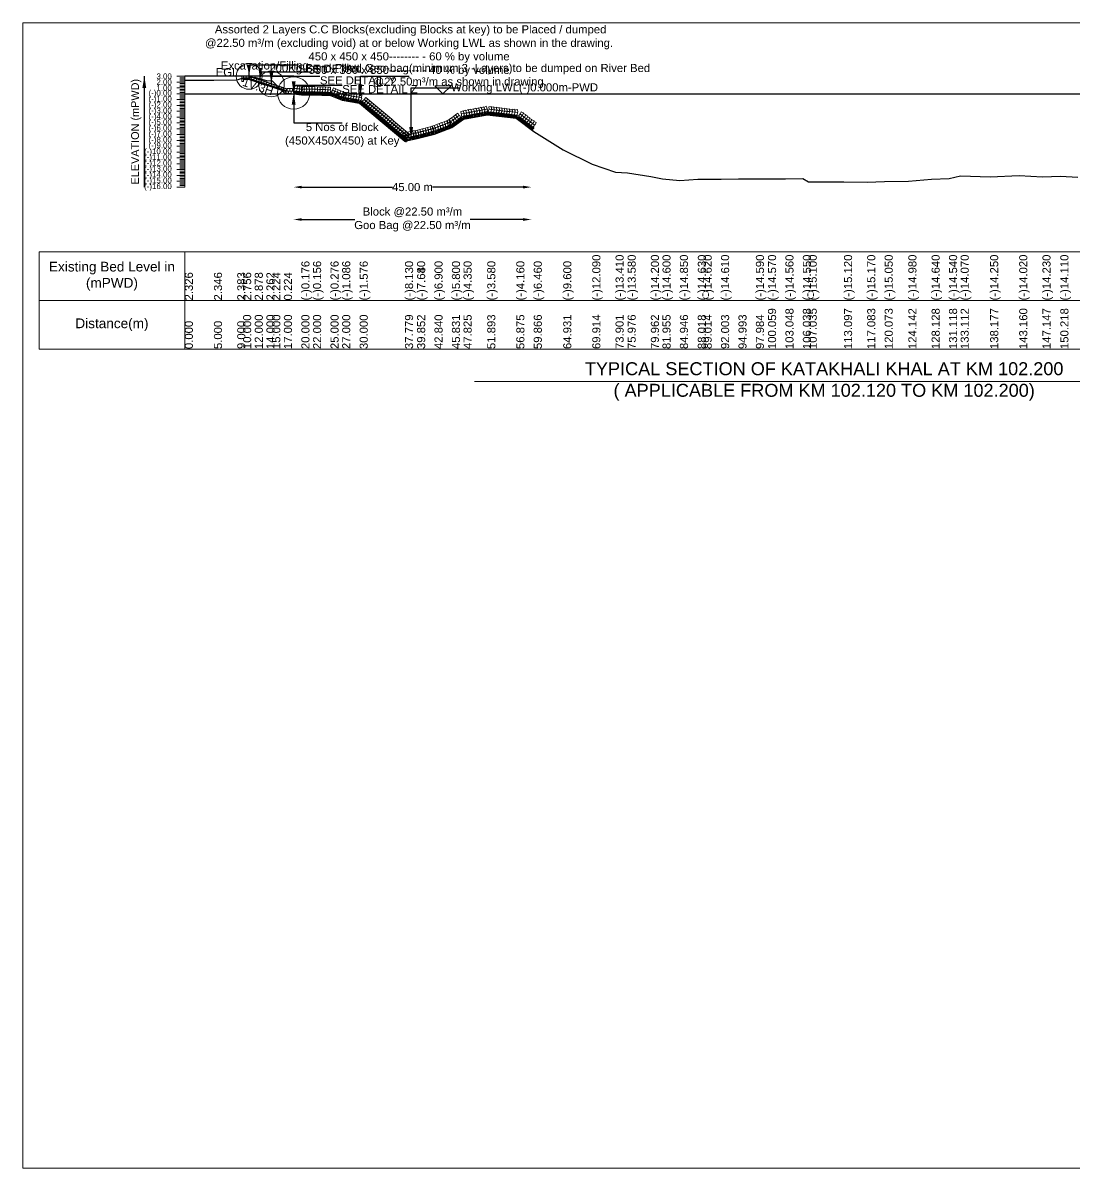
# Model space of a CAD drawing. Header units: inches. Extents: x 89000 to 845000, y -7071 to 31.
# Drawn here: x 535000 to 541493, y -7071 to 0 of the extents above; entities that cross this region are included whole.
import ezdxf

# ---------------------------------------------------------------- set-up
doc = ezdxf.new("R2010")
doc.units = ezdxf.units.IN
doc.header["$LTSCALE"] = 7
doc.header["$MEASUREMENT"] = 0
for name, color, linetype, lineweight in [('Cross section Data Border', 7, 'Continuous', 9), ('Cross Section Labels', 7, 'Continuous', 9), ('Existing_Bed_Level for Xsection', 7, 'Continuous', 25), ('Long Section Labels', 7, 'Continuous', 9)]:
    doc.layers.add(name, color=color, linetype=linetype, lineweight=lineweight)
doc.styles.get("Standard").update_dxf_attribs({"font": 'arial.ttf'})
doc.dimstyles.new('Appron Lebeling Style', dxfattribs={"dimtxt": 50, "dimasz": 50, "dimexe": 0.18, "dimexo": 0.0625, "dimgap": 0.09, "dimtad": 0, "dimtih": 1, "dimtoh": 1, "dimdec": 4, "dimzin": 0, "dimdsep": 46, "dimtxsty": 'Standard', "dimcen": 0.09, "dimse1": 1, "dimse2": 1, "dimadec": 0, "dimazin": 0, "dimtfac": 1, "dimtdec": 4, "dimtofl": 0, "dimtmove": 0, "dimatfit": 3, "dimfxl": 1, "dimtolj": 1, "dimtzin": 0, "dimarcsym": 0})
doc.dimstyles.get("Standard").update_dxf_attribs({"dimtxt": 0.18, "dimasz": 0.18, "dimexe": 0.18, "dimexo": 0.0625, "dimgap": 0.09, "dimtad": 0, "dimtih": 1, "dimtoh": 1, "dimdec": 4, "dimzin": 0, "dimdsep": 46, "dimtxsty": 'Standard', "dimcen": 0.09, "dimadec": 0, "dimazin": 0, "dimtfac": 1, "dimtdec": 4, "dimtofl": 0, "dimtmove": 0, "dimatfit": 3, "dimfxl": 1, "dimtolj": 1, "dimtzin": 0, "dimarcsym": 0})

# ---------------------------------------------------------------- blocks, each defined once
blk = doc.blocks.new('*D319')
at = {"layer": 'Cross Section Labels', "color": 0, "lineweight": -2, "transparency": 16777216}
for p, q in [((536722.5, -1013.9), (537282.5, -1013.9)), ((538089.7, -1013.9), (537529.7, -1013.9))]:
    blk.add_line(p, q, dxfattribs=at)
at = {"layer": 'Cross Section Labels', "color": 0, "transparency": 16777216}
for points in [[(536722.5, -1005.5), (536722.5, -1022.2), (536672.5, -1013.9)], [(538089.7, -1005.5), (538089.7, -1022.2), (538139.7, -1013.9)]]:
    blk.add_solid(points, dxfattribs=at)
at = {"layer": 'Defpoints', "color": 0, "transparency": 16777216}
for p in [(536672.5, -437.9), (538139.7, -658.5), (538139.7, -1013.9)]:
    blk.add_point(p, dxfattribs=at)
at = {"layer": 'Cross Section Labels', "color": 0, "transparency": 16777216, "insert": (537406.1, -1013.9), "char_height": 50, "attachment_point": 5}
blk.add_mtext('\\A1;45.00 m', dxfattribs=at)
blk = doc.blocks.new('*D320')
at = {"layer": 'Cross Section Labels', "color": 0, "lineweight": -2, "transparency": 16777216}
for p, q in [((536722.5, -1213.9), (537050.5, -1213.9)), ((538089.7, -1213.9), (537761.7, -1213.9))]:
    blk.add_line(p, q, dxfattribs=at)
at = {"layer": 'Cross Section Labels', "color": 0, "transparency": 16777216}
for points in [[(536722.5, -1205.5), (536722.5, -1222.2), (536672.5, -1213.9)], [(538089.7, -1205.5), (538089.7, -1222.2), (538139.7, -1213.9)]]:
    blk.add_solid(points, dxfattribs=at)
at = {"layer": 'Defpoints', "color": 0, "transparency": 16777216}
for p in [(536672.5, -437.9), (538139.7, -658.5), (538139.7, -1213.9)]:
    blk.add_point(p, dxfattribs=at)
at = {"layer": 'Cross Section Labels', "color": 0, "transparency": 16777216, "insert": (537406.1, -1213.9), "char_height": 50, "attachment_point": 5}
blk.add_mtext('\\A1;Block @22.50 m³/m ^JGoo Bag @22.50 m³/m ', dxfattribs=at)

msp = doc.modelspace()

# ---------------------------------------------------------------- linework, layer by layer
at = {"layer": 'Cross section Data Border'}
msp.add_lwpolyline([(535100, -1413.88), (543998.25636, -1413.88), (543998.25636, -2013.88), (535100, -2013.88)], close=True, dxfattribs=at)
for points in [[(536000, -1413.88), (536000, -2013.88)], [(535100, -1713.88), (543998.25636, -1713.88)]]:
    msp.add_lwpolyline(points, dxfattribs=at)
at = {"layer": 'Cross Section Labels'}
for points in [[(535000, 0), (545000, 0), (545000, -7071), (535000, -7071)], [(537594.48249, -437.88), (537644.48249, -387.88), (537544.48249, -387.88)]]:
    msp.add_lwpolyline(points, close=True, dxfattribs=at)
msp.add_lwpolyline([(537789.12818, -2213.88), (539949.12818, -2213.88), (542109.12818, -2213.88)], dxfattribs=at)
for centre, radius in [((536397.08249, -329.88), 80), ((536534.78249, -375.78), 80), ((536672.48249, -432.48), 100)]:
    msp.add_circle(centre, radius, dxfattribs=at)
at = {"layer": 'Existing_Bed_Level for Xsection'}
for points in [[(536672.48249, -329.88), (536000, -329.88)], [(536000, -354.144), (536179.99907, -353.424), (536324.00225, -352.092), (536360.00468, -338.664), (536432.003, -334.272), (536504.00132, -356.448), (536540.00375, -357.816), (536612.00207, -429.816), (536720.00282, -444.216), (536792.00768, -443.496), (536900.00843, -447.816), (536972.00675, -476.976), (537080.0075, -494.616), (537360.0334, -730.56), (537434.66111, -712.92), (537434.66111, -714.36), (537542.25429, -686.28), (537649.90062, -646.68), (537721.68945, -594.48), (537868.15062, -566.76), (538047.50898, -587.64), (538155.17535, -670.44), (538337.5077, -783.48), (538516.88866, -873.12), (538660.45363, -920.64), (538735.13714, -926.76), (538878.62263, -949.08), (538950.38417, -963.48), (539058.0475, -972.48), (539168.63211, -964.56), (539204.49975, -964.2), (539312.11993, -963.84), (539419.76406, -963.48), (539527.42994, -963.12), (539602.12766, -962.4), (539709.74115, -962.04), (539817.37648, -961.68), (539853.25946, -981.48), (540071.49299, -982.2), (540214.99278, -984), (540322.63946, -979.68), (540469.11984, -977.16), (540612.61196, -964.92), (540720.25136, -961.32), (540792.01997, -944.4), (540974.35914, -950.88), (541153.74768, -942.6), (541297.28838, -950.16), (541407.85642, -945.84), (541515.48428, -951.96)], [(536631.98249, -408.18), (536398.74516, -330.43422), (536397.08249, -329.88), (536395.3299, -329.88), (536362.9299, -329.88)], [(536362.9299, -340.68), (536395.3299, -340.68), (536631.98249, -419.5642)], [(536362.9299, -344.28), (536394.7457, -344.28), (536626.9457, -421.68)], [(536362.9299, -347.88), (536394.1615, -347.88), (536623.88249, -424.45367)], [(536000, -437.88), (543898.25636, -437.88)]]:
    msp.add_lwpolyline(points, dxfattribs=at)
at = {"layer": 'Long Section Labels'}
for points in [[(536000, -329.88), (535950, -329.88)], [(536000, -338.88), (535970, -338.88)], [(536000, -347.88), (535970, -347.88)], [(536000, -1013.88), (536000, -977.88), (536000, -941.88), (536000, -905.88), (536000, -869.88), (536000, -833.88), (536000, -797.88), (536000, -761.88), (536000, -725.88), (536000, -689.88), (536000, -653.88), (536000, -617.88), (536000, -581.88), (536000, -545.88), (536000, -509.88), (536000, -473.88), (536000, -437.88), (536000, -401.88), (536000, -365.88), (536000, -329.88)], [(536000, -365.88), (535950, -365.88)], [(536000, -401.88), (535950, -401.88)], [(536000, -356.88), (535970, -356.88)], [(536000, -374.88), (535970, -374.88)], [(536000, -383.88), (535970, -383.88)], [(536000, -392.88), (535970, -392.88)], [(536000, -410.88), (535970, -410.88)], [(536000, -419.88), (535970, -419.88)], [(536000, -437.88), (535950, -437.88)], [(536000, -473.88), (535950, -473.88)], [(536000, -428.88), (535970, -428.88)], [(536000, -446.88), (535970, -446.88)], [(536000, -455.88), (535970, -455.88)], [(536000, -464.88), (535970, -464.88)], [(536000, -482.88), (535970, -482.88)], [(536000, -491.88), (535970, -491.88)], [(536000, -509.88), (535950, -509.88)], [(536000, -545.88), (535950, -545.88)], [(536000, -500.88), (535970, -500.88)], [(536000, -518.88), (535970, -518.88)], [(536000, -527.88), (535970, -527.88)], [(536000, -536.88), (535970, -536.88)], [(536000, -554.88), (535970, -554.88)], [(536000, -563.88), (535970, -563.88)], [(536000, -581.88), (535950, -581.88)], [(536000, -617.88), (535950, -617.88)], [(536000, -572.88), (535970, -572.88)], [(536000, -590.88), (535970, -590.88)], [(536000, -599.88), (535970, -599.88)], [(536000, -608.88), (535970, -608.88)], [(536000, -626.88), (535970, -626.88)], [(536000, -635.88), (535970, -635.88)], [(536000, -653.88), (535950, -653.88)], [(536000, -689.88), (535950, -689.88)], [(536000, -644.88), (535970, -644.88)], [(536000, -662.88), (535970, -662.88)], [(536000, -671.88), (535970, -671.88)], [(536000, -680.88), (535970, -680.88)], [(536000, -698.88), (535970, -698.88)], [(536000, -725.88), (535950, -725.88)], [(536000, -761.88), (535950, -761.88)], [(536000, -707.88), (535970, -707.88)], [(536000, -716.88), (535970, -716.88)], [(536000, -734.88), (535970, -734.88)], [(536000, -743.88), (535970, -743.88)], [(536000, -752.88), (535970, -752.88)], [(536000, -770.88), (535970, -770.88)], [(536000, -797.88), (535950, -797.88)], [(536000, -833.88), (535950, -833.88)], [(536000, -779.88), (535970, -779.88)], [(536000, -788.88), (535970, -788.88)], [(536000, -806.88), (535970, -806.88)], [(536000, -815.88), (535970, -815.88)], [(536000, -824.88), (535970, -824.88)], [(536000, -842.88), (535970, -842.88)], [(536000, -869.88), (535950, -869.88)], [(536000, -905.88), (535950, -905.88)], [(536000, -851.88), (535970, -851.88)], [(536000, -860.88), (535970, -860.88)], [(536000, -878.88), (535970, -878.88)], [(536000, -887.88), (535970, -887.88)], [(536000, -896.88), (535970, -896.88)], [(536000, -914.88), (535970, -914.88)], [(536000, -941.88), (535950, -941.88)], [(536000, -977.88), (535950, -977.88)], [(536000, -923.88), (535970, -923.88)], [(536000, -932.88), (535970, -932.88)], [(536000, -950.88), (535970, -950.88)], [(536000, -959.88), (535970, -959.88)], [(536000, -968.88), (535970, -968.88)], [(536000, -986.88), (535970, -986.88)], [(536000, -1013.88), (535950, -1013.88)], [(536000, -995.88), (535970, -995.88)], [(536000, -1004.88), (535970, -1004.88)]]:
    msp.add_lwpolyline(points, dxfattribs=at)
for points in [[(536362.9299, -329.88), (536352.1299, -329.88), (536352.1299, -346.08), (536362.9299, -346.08)], [(536362.9299, -346.08), (536352.1299, -346.08), (536352.1299, -362.28), (536362.9299, -362.28)], [(536379.1299, -329.88), (536362.9299, -329.88), (536362.9299, -340.68), (536379.1299, -340.68)], [(536395.3299, -329.88), (536379.1299, -329.88), (536379.1299, -340.68), (536395.3299, -340.68)], [(536414.11382, -335.55711), (536398.74516, -330.43422), (536395.3299, -340.68), (536410.69856, -345.80289)], [(536429.48249, -340.68), (536414.11382, -335.55711), (536410.69856, -345.80289), (536426.06723, -350.92578)], [(536444.85116, -345.80289), (536429.48249, -340.68), (536426.06723, -350.92578), (536441.4359, -356.04867)], [(536460.21983, -350.92578), (536444.85116, -345.80289), (536441.4359, -356.04867), (536456.80457, -361.17156)], [(536475.5885, -356.04867), (536460.21983, -350.92578), (536456.80457, -361.17156), (536472.17324, -366.29445)], [(536490.95717, -361.17156), (536475.5885, -356.04867), (536472.17324, -366.29445), (536487.54191, -371.41734)], [(536506.32584, -366.29445), (536490.95717, -361.17156), (536487.54191, -371.41734), (536502.91058, -376.54023)], [(536521.69451, -371.41734), (536506.32584, -366.29445), (536502.91058, -376.54023), (536518.27925, -381.66312)], [(536537.06318, -376.54023), (536521.69451, -371.41734), (536518.27925, -381.66312), (536533.64792, -386.78601)], [(536552.43185, -381.66312), (536537.06318, -376.54023), (536533.64792, -386.78601), (536549.01659, -391.9089)], [(536567.80052, -386.78601), (536552.43185, -381.66312), (536549.01659, -391.9089), (536564.38526, -397.03179)], [(536583.16919, -391.9089), (536567.80052, -386.78601), (536564.38526, -397.03179), (536579.75393, -402.15468)], [(536598.53786, -397.03179), (536583.16919, -391.9089), (536579.75393, -402.15468), (536595.1226, -407.27757)], [(536613.90653, -402.15468), (536598.53786, -397.03179), (536595.1226, -407.27757), (536610.49127, -412.40046)], [(536629.2752, -407.27757), (536613.90653, -402.15468), (536610.49127, -412.40046), (536625.85994, -417.52335)], [(536640.08249, -421.68), (536623.88249, -421.68), (536623.88249, -437.88), (536640.08249, -437.88)], [(536648.18249, -405.48), (536631.98249, -405.48), (536631.98249, -421.68), (536648.18249, -421.68)], [(536656.28249, -421.68), (536640.08249, -421.68), (536640.08249, -437.88), (536656.28249, -437.88)], [(536664.38249, -405.48), (536648.18249, -405.48), (536648.18249, -421.68), (536664.38249, -421.68)], [(536672.48249, -421.68), (536656.28249, -421.68), (536656.28249, -437.88), (536672.48249, -437.88)], [(536694.59973, -408.35854), (536679.64438, -402.13137), (536673.41721, -417.08671), (536688.37256, -423.31388)], [(536695.24897, -389.7063), (536679.19108, -387.56527), (536677.05004, -403.62316), (536693.10794, -405.7642)], [(536710.65762, -410.49958), (536695.70228, -404.2724), (536689.4751, -419.22775), (536704.43045, -425.45492)], [(536711.30687, -391.84734), (536695.24897, -389.7063), (536693.10794, -405.7642), (536709.16583, -407.90523)], [(536726.71552, -412.64061), (536711.76017, -406.41344), (536705.533, -421.36879), (536720.48834, -427.59596)], [(536727.36476, -393.98838), (536711.30687, -391.84734), (536709.16583, -407.90523), (536725.22372, -410.04627)], [(536738.36079, -411.84525), (536722.67246, -407.8059), (536718.63311, -423.49423), (536734.32144, -427.53358)], [(536736.35357, -393.28997), (536720.15438, -393.45195), (536720.31637, -409.65114), (536736.51556, -409.48916)], [(536754.55998, -411.68327), (536738.87165, -407.64392), (536734.8323, -423.33225), (536750.52063, -427.3716)], [(536752.55276, -393.12798), (536736.35357, -393.28997), (536736.51556, -409.48916), (536752.71475, -409.32718)], [(536770.75917, -411.52129), (536755.07084, -407.48194), (536751.03149, -423.17027), (536766.71982, -427.20962)], [(536768.75196, -392.966), (536752.55276, -393.12798), (536752.71475, -409.32718), (536768.91394, -409.16519)], [(536786.95836, -411.35931), (536771.27003, -407.31996), (536767.23068, -423.00829), (536782.91901, -427.04764)], [(536784.95115, -392.80402), (536768.75196, -392.966), (536768.91394, -409.16519), (536785.11313, -409.00321)], [(536804.75716, -411.79466), (536789.29021, -406.97663), (536784.47217, -422.44358), (536799.93912, -427.26161)], [(536803.67941, -393.16227), (536787.49235, -392.5148), (536786.84488, -408.70185), (536803.03193, -409.34933)], [(536820.94421, -412.44214), (536805.47727, -407.6241), (536800.65923, -423.09105), (536816.12618, -427.90909)], [(536819.86647, -393.80975), (536803.67941, -393.16227), (536803.03193, -409.34933), (536819.21899, -409.99681)], [(536837.13127, -413.08962), (536821.66432, -408.27158), (536816.84628, -423.73853), (536832.31323, -428.55657)], [(536836.05352, -394.45723), (536819.86647, -393.80975), (536819.21899, -409.99681), (536835.40604, -410.64429)], [(536853.31833, -413.7371), (536837.85138, -408.91906), (536833.03334, -424.38601), (536848.50029, -429.20405)], [(536852.24058, -395.10471), (536836.05352, -394.45723), (536835.40604, -410.64429), (536851.5931, -411.29176)], [(536869.50538, -414.38457), (536854.03843, -409.56654), (536849.2204, -425.03349), (536864.68735, -429.85152)], [(536868.42763, -395.75219), (536852.24058, -395.10471), (536851.5931, -411.29176), (536867.78016, -411.93924)], [(536885.69244, -415.03205), (536870.22549, -410.21402), (536865.40745, -425.68096), (536880.8744, -430.499)], [(536884.61469, -396.39966), (536868.42763, -395.75219), (536867.78016, -411.93924), (536883.96721, -412.58672)], [(536901.87949, -415.67953), (536886.41254, -410.86149), (536881.59451, -426.32844), (536897.06146, -431.14648)], [(536900.80174, -397.04714), (536884.61469, -396.39966), (536883.96721, -412.58672), (536900.15427, -413.2342)], [(536927.64817, -424.28523), (536914.72047, -414.5223), (536904.95755, -427.45), (536917.88524, -437.21292)], [(536932.93245, -406.3854), (536917.91721, -400.30409), (536911.83589, -415.31933), (536926.85114, -421.40065)], [(536942.66341, -430.36654), (536929.73572, -420.60362), (536919.97279, -433.53131), (536932.90049, -443.29424)], [(536947.9477, -412.46672), (536932.93245, -406.3854), (536926.85114, -421.40065), (536941.86638, -427.48196)], [(536962.96294, -418.54803), (536947.9477, -412.46672), (536941.86638, -427.48196), (536956.88163, -433.56328)], [(536977.97819, -424.62935), (536962.96294, -418.54803), (536956.88163, -433.56328), (536971.89687, -439.6446)], [(536957.67866, -436.44786), (536944.75096, -426.68493), (536934.98804, -439.61263), (536947.91573, -449.37555)], [(536972.6939, -442.52918), (536959.76621, -432.76625), (536950.00328, -445.69395), (536962.93098, -455.45687)], [(536987.70915, -448.61049), (536974.78145, -438.84757), (536965.01853, -451.77526), (536977.94622, -461.53819)], [(536992.99343, -430.71067), (536977.97819, -424.62935), (536971.89687, -439.6446), (536986.91212, -445.72591)], [(536997.03792, -448.45233), (536982.27177, -441.78894), (536975.60837, -456.55509), (536990.37452, -463.21848)], [(536998.23428, -429.82718), (536982.24614, -427.21581), (536979.63476, -443.20395), (536995.6229, -445.81533)], [(537013.02606, -451.06371), (536998.25991, -444.40031), (536991.59651, -459.16646), (537006.36266, -465.82986)], [(537014.22242, -432.43856), (536998.23428, -429.82718), (536995.6229, -445.81533), (537011.61105, -448.42671)], [(537029.0142, -453.67509), (537014.24805, -447.01169), (537007.58466, -461.77784), (537022.3508, -468.44124)], [(537030.21057, -435.04994), (537014.22242, -432.43856), (537011.61105, -448.42671), (537027.59919, -451.03808)], [(537045.00234, -456.28647), (537030.23619, -449.62307), (537023.5728, -464.38922), (537038.33895, -471.05262)], [(537046.19871, -437.66132), (537030.21057, -435.04994), (537027.59919, -451.03808), (537043.58733, -453.64946)], [(537060.99049, -458.89785), (537046.22434, -452.23445), (537039.56094, -467.0006), (537054.32709, -473.664)], [(537062.18685, -440.2727), (537046.19871, -437.66132), (537043.58733, -453.64946), (537059.57547, -456.26084)], [(537076.97863, -461.50922), (537062.21248, -454.84583), (537055.54908, -469.61198), (537070.31523, -476.27537)], [(537078.17499, -442.88408), (537062.18685, -440.2727), (537059.57547, -456.26084), (537075.56362, -458.87222)], [(537092.96677, -464.1206), (537078.20062, -457.45721), (537071.53723, -472.22336), (537086.30337, -478.88675)], [(537094.16314, -445.49546), (537078.17499, -442.88408), (537075.56362, -458.87222), (537091.55176, -461.4836)], [(537119.15642, -485.5147), (537109.89421, -472.22367), (537096.60318, -481.48587), (537105.86538, -494.77691)], [(537129.73178, -470.1365), (537117.34311, -459.69807), (537106.90468, -472.08674), (537119.29335, -482.52517)], [(537131.54508, -495.95314), (537122.28288, -482.6621), (537108.99185, -491.92431), (537118.25405, -505.21534)], [(537142.12045, -480.57494), (537129.73178, -470.1365), (537119.29335, -482.52517), (537131.68202, -492.9636)], [(537143.93375, -506.39157), (537134.67155, -493.10054), (537121.38051, -502.36274), (537130.64272, -515.65377)], [(537154.50912, -491.01337), (537142.12045, -480.57494), (537131.68202, -492.9636), (537144.07068, -503.40204)], [(537166.89779, -501.4518), (537154.50912, -491.01337), (537144.07068, -503.40204), (537156.45935, -513.84047)], [(537156.32242, -516.83001), (537147.06022, -503.53897), (537133.76918, -512.80117), (537143.03139, -526.09221)], [(537168.71109, -527.26844), (537159.44889, -513.9774), (537146.15785, -523.23961), (537155.42005, -536.53064)], [(537179.28645, -511.89024), (537166.89779, -501.4518), (537156.45935, -513.84047), (537168.84802, -524.27891)], [(537181.09976, -537.70687), (537171.83755, -524.41584), (537158.54652, -533.67804), (537167.80872, -546.96908)], [(537191.67512, -522.32867), (537179.28645, -511.89024), (537168.84802, -524.27891), (537181.23669, -534.71734)], [(537193.48842, -548.14531), (537184.22622, -534.85427), (537170.93519, -544.11648), (537180.19739, -557.40751)], [(537204.06379, -532.76711), (537191.67512, -522.32867), (537181.23669, -534.71734), (537193.62536, -545.15577)], [(537205.87709, -558.58374), (537196.61489, -545.29271), (537183.32385, -554.55491), (537192.58606, -567.84594)], [(537216.45246, -543.20554), (537204.06379, -532.76711), (537193.62536, -545.15577), (537206.01402, -555.59421)], [(537218.26576, -569.02217), (537209.00356, -555.73114), (537195.71252, -564.99334), (537204.97473, -578.28438)], [(537228.84113, -553.64397), (537216.45246, -543.20554), (537206.01402, -555.59421), (537218.40269, -566.03264)], [(537241.22979, -564.08241), (537228.84113, -553.64397), (537218.40269, -566.03264), (537230.79136, -576.47108)], [(537253.61846, -574.52084), (537241.22979, -564.08241), (537230.79136, -576.47108), (537243.18003, -586.90951)], [(537685.60703, -557.95628), (537672.50464, -567.48346), (537682.03182, -580.58586), (537695.13421, -571.05868)], [(537720.59814, -543.0254), (537704.68072, -546.03802), (537707.69333, -561.95543), (537723.61075, -558.94282)], [(537725.84211, -560.93708), (537709.68759, -559.72407), (537708.47458, -575.87859), (537724.6291, -577.0916)], [(537733.8438, -538.66454), (537719.24989, -545.69716), (537726.2825, -560.29107), (537740.87642, -553.25845)], [(537741.75953, -557.92447), (537725.60501, -556.71145), (537724.392, -572.86598), (537740.54652, -574.07899)], [(537749.76121, -535.65193), (537735.1673, -542.68455), (537742.19992, -557.27846), (537756.79383, -550.24584)], [(537757.67695, -554.91185), (537741.52242, -553.69884), (537740.30941, -569.85336), (537756.46394, -571.06638)], [(537765.67863, -532.63931), (537751.08472, -539.67193), (537758.11734, -554.26584), (537772.71125, -547.23323)], [(537773.59436, -551.89924), (537757.43984, -550.68623), (537756.22683, -566.84075), (537772.38135, -568.05376)], [(537781.59605, -529.6267), (537767.00214, -536.65932), (537774.03476, -551.25323), (537788.62867, -544.22061)], [(537789.51178, -548.88663), (537773.35726, -547.67362), (537772.14425, -563.82814), (537788.29877, -565.04115)], [(537797.51347, -526.61409), (537782.91955, -533.64671), (537789.95217, -548.24062), (537804.54608, -541.208)], [(537805.4292, -545.87401), (537789.27468, -544.661), (537788.06166, -560.81553), (537804.21619, -562.02854)], [(537813.43088, -523.60147), (537798.83697, -530.63409), (537805.86959, -545.22801), (537820.4635, -538.19539)], [(537821.34662, -542.8614), (537805.19209, -541.64839), (537803.97908, -557.80291), (537820.1336, -559.01592)], [(537829.3483, -520.58886), (537814.75439, -527.62148), (537821.78701, -542.21539), (537836.38092, -535.18277)], [(537837.26403, -539.84879), (537821.10951, -538.63578), (537819.8965, -554.7903), (537836.05102, -556.00331)], [(537845.26572, -517.57625), (537830.6718, -524.60887), (537837.70442, -539.20278), (537852.29834, -532.17016)], [(537853.18145, -536.83618), (537837.02693, -535.62316), (537835.81392, -551.77769), (537851.96844, -552.9907)], [(537861.18313, -514.56364), (537846.58922, -521.59626), (537853.62184, -536.19017), (537868.21575, -529.15755)], [(537869.09887, -533.82356), (537852.94434, -532.61055), (537851.73133, -548.76507), (537867.88586, -549.97809)], [(537894.97305, -537.4796), (537879.91606, -531.50239), (537873.93885, -546.55938), (537888.99584, -552.53659)], [(537893.16366, -516.7352), (537877.13627, -519.09372), (537879.49478, -535.12112), (537895.52218, -532.7626)], [(537911.06438, -539.35287), (537896.00739, -533.37566), (537890.03018, -548.43265), (537905.08717, -554.40986)], [(537909.25499, -518.60848), (537893.2276, -520.96699), (537895.58611, -536.99439), (537911.61351, -534.63587)], [(537927.15571, -541.22614), (537912.09871, -535.24893), (537906.12151, -550.30593), (537921.1785, -556.28313)], [(537925.34632, -520.48175), (537909.31892, -522.84026), (537911.67744, -538.86766), (537927.70484, -536.50914)], [(537943.24703, -543.09941), (537928.19004, -537.12221), (537922.21284, -552.1792), (537937.26983, -558.1564)], [(537941.43765, -522.35502), (537925.41025, -524.71354), (537927.76877, -540.74093), (537943.79616, -538.38242)], [(537959.33836, -544.97268), (537944.28137, -538.99548), (537938.30417, -554.05247), (537953.36116, -560.02967)], [(537957.52898, -524.22829), (537941.50158, -526.58681), (537943.8601, -542.6142), (537959.88749, -540.25569)], [(537975.42969, -546.84595), (537960.3727, -540.86875), (537954.39549, -555.92574), (537969.45249, -561.90295)], [(537973.6203, -526.10156), (537957.59291, -528.46008), (537959.95143, -544.48747), (537975.97882, -542.12896)], [(537991.52102, -548.71923), (537976.46403, -542.74202), (537970.48682, -557.79901), (537985.54382, -563.77622)], [(537989.71163, -527.97484), (537973.68424, -530.33335), (537976.04275, -546.36075), (537992.07015, -544.00223)], [(538006.07755, -548.02336), (537989.98622, -546.15009), (537988.11295, -562.24142), (538004.20428, -564.11469)], [(538005.80296, -529.84811), (537989.77557, -532.20662), (537992.13408, -548.23402), (538008.16148, -545.8755)], [(538022.16888, -549.89663), (538006.07755, -548.02336), (538004.20428, -564.11469), (538020.29561, -565.98796)], [(538021.89429, -531.72138), (538005.86689, -534.07989), (538008.22541, -550.10729), (538024.25281, -547.74877)], [(538038.26021, -551.76991), (538022.16888, -549.89663), (538020.29561, -565.98796), (538036.38694, -567.86123)], [(538037.98562, -533.59465), (538021.95822, -535.95317), (538024.31674, -551.98056), (538040.34413, -549.62205)], [(538054.35154, -553.64318), (538038.26021, -551.76991), (538036.38694, -567.86123), (538052.47826, -569.73451)], [(538054.07695, -535.46792), (538038.04955, -537.82644), (538040.40807, -553.85383), (538056.43546, -551.49532)], [(538083.69046, -571.86705), (538070.84878, -561.99126), (538060.97299, -574.83293), (538073.81467, -584.70873)], [(538092.79453, -556.13392), (538077.83313, -549.92131), (538071.62051, -564.88271), (538086.58191, -571.09532)], [(538105.6362, -566.00972), (538090.6748, -559.7971), (538084.46219, -574.7585), (538099.42359, -580.97111)], [(537230.65443, -579.46061), (537221.39223, -566.16957), (537208.10119, -575.43178), (537217.36339, -588.72281)], [(537243.0431, -589.89904), (537233.78089, -576.60801), (537220.48986, -585.87021), (537229.75206, -599.16125)], [(537255.43176, -600.33748), (537246.16956, -587.04644), (537232.87853, -596.30865), (537242.14073, -609.59968)], [(537266.00713, -584.95928), (537253.61846, -574.52084), (537243.18003, -586.90951), (537255.5687, -597.34794)], [(537267.82043, -610.77591), (537258.55823, -597.48488), (537245.2672, -606.74708), (537254.5294, -620.03811)], [(537278.3958, -595.39771), (537266.00713, -584.95928), (537255.5687, -597.34794), (537267.95736, -607.78638)], [(537280.2091, -621.21434), (537270.9469, -607.92331), (537257.65586, -617.18551), (537266.91807, -630.47655)], [(537290.78447, -605.83614), (537278.3958, -595.39771), (537267.95736, -607.78638), (537280.34603, -618.22481)], [(537292.59777, -631.65278), (537283.33557, -618.36174), (537270.04453, -627.62395), (537279.30673, -640.91498)], [(537303.17314, -616.27458), (537290.78447, -605.83614), (537280.34603, -618.22481), (537292.7347, -628.66325)], [(537304.98644, -642.09121), (537295.72423, -628.80018), (537282.4332, -638.06238), (537291.6954, -651.35342)], [(537315.5618, -626.71301), (537303.17314, -616.27458), (537292.7347, -628.66325), (537305.12337, -639.10168)], [(537327.95047, -637.15145), (537315.5618, -626.71301), (537305.12337, -639.10168), (537317.51204, -649.54011)], [(537541.20614, -632.57987), (537526.00228, -638.17294), (537531.59534, -653.37681), (537546.79921, -647.78374)], [(537556.41001, -626.9868), (537541.20614, -632.57987), (537546.79921, -647.78374), (537562.00308, -642.19067)], [(537571.61388, -621.39374), (537556.41001, -626.9868), (537562.00308, -642.19067), (537577.20695, -636.5976)], [(537586.81775, -615.80067), (537571.61388, -621.39374), (537577.20695, -636.5976), (537592.41082, -631.00454)], [(537594.94016, -632.60406), (537578.80647, -634.06826), (537580.27067, -650.20195), (537596.40436, -648.73775)], [(537602.02162, -610.2076), (537586.81775, -615.80067), (537592.41082, -631.00454), (537607.61468, -625.41147)], [(537610.14403, -627.01099), (537594.01033, -628.47519), (537595.47454, -644.60889), (537611.60823, -643.14469)], [(537617.22548, -604.61454), (537602.02162, -610.2076), (537607.61468, -625.41147), (537622.81855, -619.8184)], [(537625.3479, -621.41792), (537609.2142, -622.88212), (537610.6784, -639.01582), (537626.8121, -637.55162)], [(537632.42935, -599.02147), (537617.22548, -604.61454), (537622.81855, -619.8184), (537638.02242, -614.22534)], [(537633.19744, -596.06501), (537620.09504, -605.59219), (537629.62222, -618.69458), (537642.72462, -609.1674)], [(537640.55177, -615.82486), (537624.41807, -617.28906), (537625.88227, -633.42275), (537642.01597, -631.95855)], [(537645.59429, -610.01655), (537630.47137, -615.82491), (537636.27973, -630.94784), (537651.40266, -625.13947)], [(537646.29984, -586.53782), (537633.19744, -596.06501), (537642.72462, -609.1674), (537655.82702, -599.64022)], [(537658.69669, -600.48937), (537643.57377, -606.29773), (537649.38213, -621.42066), (537664.50506, -615.61229)], [(537659.40224, -577.01064), (537646.29984, -586.53782), (537655.82702, -599.64022), (537668.92942, -590.11304)], [(537671.79909, -590.96219), (537656.67616, -596.77055), (537662.48453, -611.89348), (537677.60746, -606.08511)], [(537672.50464, -567.48346), (537659.40224, -577.01064), (537668.92942, -590.11304), (537682.03182, -580.58586)], [(537684.90149, -581.435), (537669.77856, -587.24337), (537675.58693, -602.3663), (537690.70985, -596.55793)], [(537698.00389, -571.90782), (537682.88096, -577.71619), (537688.68933, -592.83912), (537703.81225, -587.03075)], [(538096.53214, -581.74284), (538083.69046, -571.86705), (538073.81467, -584.70873), (538086.65635, -594.58452)], [(538109.37382, -591.61864), (538096.53214, -581.74284), (538086.65635, -594.58452), (538099.49802, -604.46032)], [(538118.47788, -575.88551), (538103.51648, -569.6729), (538097.30387, -584.6343), (538112.26527, -590.84691)], [(538122.2155, -601.49443), (538109.37382, -591.61864), (538099.49802, -604.46032), (538112.3397, -614.33611)], [(538131.31956, -585.7613), (538116.35816, -579.54869), (538110.14555, -594.51009), (538125.10695, -600.7227)], [(538135.05717, -611.37023), (538122.2155, -601.49443), (538112.3397, -614.33611), (538125.18138, -624.2119)], [(538144.16124, -595.6371), (538129.19984, -589.42449), (538122.98723, -604.38588), (538137.94862, -610.5985)], [(538147.89885, -621.24602), (538135.05717, -611.37023), (538125.18138, -624.2119), (538138.02306, -634.0877)], [(538157.00291, -605.51289), (538142.04152, -599.30028), (538135.8289, -614.26168), (538150.7903, -620.47429)], [(538160.74053, -631.12181), (538147.89885, -621.24602), (538138.02306, -634.0877), (538150.86473, -643.96349)], [(538169.84459, -615.38869), (538154.88319, -609.17607), (538148.67058, -624.13747), (538163.63198, -630.35008)], [(537317.37511, -652.52965), (537308.1129, -639.23861), (537294.82187, -648.50081), (537304.08407, -661.79185)], [(537329.76377, -662.96808), (537320.50157, -649.67705), (537307.21054, -658.93925), (537316.47274, -672.23028)], [(537340.33914, -647.58988), (537327.95047, -637.15145), (537317.51204, -649.54011), (537329.90071, -659.97855)], [(537342.15244, -673.40651), (537332.89024, -660.11548), (537319.5992, -669.37768), (537328.86141, -682.66872)], [(537352.72781, -658.02831), (537340.33914, -647.58988), (537329.90071, -659.97855), (537342.28937, -670.41698)], [(537354.54111, -683.84495), (537345.27891, -670.55391), (537331.98787, -679.81612), (537341.25007, -693.10715)], [(537365.11648, -668.46675), (537352.72781, -658.02831), (537342.28937, -670.41698), (537354.67804, -680.85542)], [(537366.92978, -694.28338), (537357.66757, -680.99235), (537344.37654, -690.25455), (537353.63874, -703.54558)], [(537360.49978, -678.29099), (537344.73423, -682.01755), (537348.46078, -697.78311), (537364.22634, -694.05655)], [(537366.54527, -695.94827), (537350.35251, -695.46417), (537349.86841, -711.65694), (537366.06118, -712.14104)], [(537377.50514, -678.90518), (537365.11648, -668.46675), (537354.67804, -680.85542), (537367.06671, -691.29385)], [(537379.31845, -704.72182), (537370.05624, -691.43078), (537356.76521, -700.69298), (537366.02741, -713.98402)], [(537376.26534, -674.56444), (537360.49978, -678.29099), (537364.22634, -694.05655), (537379.9919, -690.32999)], [(537382.31083, -692.22171), (537366.11806, -691.73762), (537365.63397, -707.93038), (537381.82673, -708.41448)], [(537389.89381, -689.34362), (537377.50514, -678.90518), (537367.06671, -691.29385), (537379.45538, -701.73228)], [(537392.0309, -670.83788), (537376.26534, -674.56444), (537379.9919, -690.32999), (537395.75745, -686.60344)], [(537398.07639, -688.49516), (537381.88362, -688.01106), (537381.39952, -704.20383), (537397.59229, -704.68792)], [(537407.79645, -667.11132), (537392.0309, -670.83788), (537395.75745, -686.60344), (537411.52301, -682.87688)], [(537413.84194, -684.7686), (537397.64918, -684.2845), (537397.16508, -700.47727), (537413.35784, -700.96137)], [(537423.56201, -663.38476), (537407.79645, -667.11132), (537411.52301, -682.87688), (537427.28857, -679.15032)], [(537429.6075, -681.04204), (537413.41473, -680.55795), (537412.93064, -696.75071), (537429.1234, -697.23481)], [(537436.69872, -661.36801), (537421.02375, -665.45891), (537425.11465, -681.13387), (537440.78962, -677.04297)], [(537443.15176, -678.88045), (537426.95213, -678.77173), (537426.84341, -694.97136), (537443.04304, -695.08008)], [(537452.37368, -657.27711), (537436.69872, -661.36801), (537440.78962, -677.04297), (537456.46458, -672.95207)], [(537458.82673, -674.78955), (537442.62709, -674.68083), (537442.51837, -690.88046), (537458.71801, -690.98918)], [(537468.04865, -653.18621), (537452.37368, -657.27711), (537456.46458, -672.95207), (537472.13955, -668.86117)], [(537474.50169, -670.69865), (537458.30206, -670.58993), (537458.19334, -686.78956), (537474.39297, -686.89828)], [(537483.72361, -649.0953), (537468.04865, -653.18621), (537472.13955, -668.86117), (537487.81451, -664.77027)], [(537490.17666, -666.60775), (537473.97702, -666.49902), (537473.8683, -682.69866), (537490.06794, -682.80738)], [(537499.39858, -645.0044), (537483.72361, -649.0953), (537487.81451, -664.77027), (537503.48948, -660.67937)], [(537505.85162, -662.51685), (537489.65199, -662.40812), (537489.54327, -678.60776), (537505.7429, -678.71648)], [(537515.07354, -640.9135), (537499.39858, -645.0044), (537503.48948, -660.67937), (537519.16444, -656.58847)], [(537521.52659, -658.42594), (537505.32695, -658.31722), (537505.21823, -674.51686), (537521.41787, -674.62558)], [(537530.74851, -636.8226), (537515.07354, -640.9135), (537519.16444, -656.58847), (537534.83941, -652.49757)], [(537537.20155, -654.33504), (537521.00192, -654.22632), (537520.8932, -670.42596), (537537.09283, -670.53468)], [(537549.32856, -649.38326), (537533.19486, -650.84746), (537534.65906, -666.98115), (537550.79276, -665.51695)], [(537564.53243, -643.79019), (537548.39873, -645.25439), (537549.86293, -661.38809), (537565.99663, -659.92389)], [(537579.73629, -638.19712), (537563.6026, -639.66133), (537565.0668, -655.79502), (537581.20049, -654.33082)]]:
    msp.add_lwpolyline(points, close=True, dxfattribs=at)
for centre, major_axis in [((536686.38029, -424.29763), (11.8757, -1.58342)), ((536710.1317, -427.46446), (11.8757, -1.58342)), ((536684.76262, -436.43026), (11.8757, -1.58342)), ((536685.57145, -430.36394), (11.8757, -1.58342)), ((536708.51403, -439.59709), (11.8757, -1.58342)), ((536709.32286, -433.53078), (11.8757, -1.58342)), ((536731.81238, -428.79715), (11.9802, 0.11979)), ((536731.87357, -434.91684), (11.9802, 0.11979)), ((536731.93476, -441.03654), (11.9802, 0.11979)), ((536755.77278, -428.55756), (11.9802, 0.11979)), ((536755.83397, -434.67725), (11.9802, 0.11979)), ((536755.89517, -440.79695), (11.9802, 0.11979)), ((536779.73318, -428.31797), (11.9802, 0.11979)), ((536779.79437, -434.43767), (11.9802, 0.11979)), ((536779.85557, -440.55736), (11.9802, 0.11979)), ((536803.96, -440.91164), (11.97123, -0.47885)), ((536804.2046, -434.79653), (11.97123, -0.47885)), ((536804.4492, -428.68142), (11.97123, -0.47885)), ((536827.90245, -441.86933), (11.97123, -0.47885)), ((536828.14706, -435.75422), (11.97123, -0.47885)), ((536828.39166, -429.63911), (11.97123, -0.47885)), ((536851.84491, -442.82703), (11.97123, -0.47885)), ((536852.08951, -436.71192), (11.97123, -0.47885)), ((536852.33411, -430.59681), (11.97123, -0.47885)), ((536875.78736, -443.78472), (11.97123, -0.47885)), ((536876.03196, -437.66961), (11.97123, -0.47885)), ((536876.27657, -431.5545), (11.97123, -0.47885)), ((536899.72982, -444.74241), (11.97123, -0.47885)), ((536899.97442, -438.6273), (11.97123, -0.47885)), ((536900.21902, -432.51219), (11.97123, -0.47885)), ((536922.99445, -453.82411), (11.10461, -4.49747)), ((536925.29183, -448.15168), (11.10461, -4.49747)), ((536927.58922, -442.47926), (11.10461, -4.49747)), ((536945.20366, -462.81905), (11.10461, -4.49747)), ((536947.50105, -457.14663), (11.10461, -4.49747)), ((536949.79843, -451.4742), (11.10461, -4.49747)), ((536967.41288, -471.81399), (11.10461, -4.49747)), ((536969.71026, -466.14157), (11.10461, -4.49747)), ((536972.00765, -460.46914), (11.10461, -4.49747)), ((536990.0336, -476.81982), (11.82412, -1.93126)), ((536991.02012, -470.77985), (11.82412, -1.93126)), ((536992.00664, -464.73989), (11.82412, -1.93126)), ((537013.68184, -480.68234), (11.82412, -1.93126)), ((537014.66836, -474.64237), (11.82412, -1.93126)), ((537015.65488, -468.60241), (11.82412, -1.93126)), ((537037.33008, -484.54486), (11.82412, -1.93126)), ((537038.3166, -478.50489), (11.82412, -1.93126)), ((537039.30312, -472.46493), (11.82412, -1.93126)), ((537060.97832, -488.40737), (11.82412, -1.93126)), ((537061.96484, -482.36741), (11.82412, -1.93126)), ((537062.95136, -476.32744), (11.82412, -1.93126)), ((537085.17615, -494.96959), (9.16211, -7.7198)), ((537089.11955, -490.28943), (9.16211, -7.7198)), ((537093.06296, -485.60927), (9.16211, -7.7198)), ((537111.38718, -501.04887), (9.16211, -7.7198)), ((537103.50036, -510.4092), (9.16211, -7.7198)), ((537107.44377, -505.72903), (9.16211, -7.7198)), ((537121.82458, -525.8488), (9.16211, -7.7198)), ((537125.76799, -521.16864), (9.16211, -7.7198)), ((537129.7114, -516.48847), (9.16211, -7.7198)), ((537140.1488, -541.28841), (9.16211, -7.7198)), ((537144.0922, -536.60824), (9.16211, -7.7198)), ((537148.03561, -531.92808), (9.16211, -7.7198)), ((537158.47301, -556.72801), (9.16211, -7.7198)), ((537162.41642, -552.04785), (9.16211, -7.7198)), ((537166.35983, -547.36768), (9.16211, -7.7198)), ((537176.79723, -572.16761), (9.16211, -7.7198)), ((537180.74064, -567.48745), (9.16211, -7.7198)), ((537184.68405, -562.80729), (9.16211, -7.7198)), ((537777.71783, -568.30416), (11.77181, 2.22799)), ((537801.26146, -563.84817), (11.77181, 2.22799)), ((537802.39956, -569.86141), (11.77181, 2.22799)), ((537824.80509, -559.39218), (11.77181, 2.22799)), ((537825.94318, -565.40543), (11.77181, 2.22799)), ((537848.34871, -554.93619), (11.77181, 2.22799)), ((537849.48681, -560.94944), (11.77181, 2.22799)), ((537850.62491, -566.96268), (11.77181, 2.22799)), ((537875.1634, -564.49573), (11.90043, -1.38539)), ((537875.87108, -558.41678), (11.90043, -1.38539)), ((537876.57876, -552.33783), (11.90043, -1.38539)), ((537898.96426, -567.2665), (11.90043, -1.38539)), ((537899.67194, -561.18756), (11.90043, -1.38539)), ((537900.37962, -555.10861), (11.90043, -1.38539)), ((537923.4728, -563.95833), (11.90043, -1.38539)), ((537924.18048, -557.87939), (11.90043, -1.38539)), ((537947.27367, -566.72911), (11.90043, -1.38539)), ((537947.98135, -560.65016), (11.90043, -1.38539)), ((537971.78221, -563.42094), (11.90043, -1.38539)), ((537995.58307, -566.19172), (11.90043, -1.38539)), ((538019.38393, -568.9625), (11.90043, -1.38539)), ((537195.12145, -587.60722), (9.16211, -7.7198)), ((537199.06485, -582.92705), (9.16211, -7.7198)), ((537203.00826, -578.24689), (9.16211, -7.7198)), ((537213.44566, -603.04682), (9.16211, -7.7198)), ((537217.38907, -598.36666), (9.16211, -7.7198)), ((537221.33248, -593.68649), (9.16211, -7.7198)), ((537231.76988, -618.48642), (9.16211, -7.7198)), ((537235.71329, -613.80626), (9.16211, -7.7198)), ((537239.6567, -609.1261), (9.16211, -7.7198)), ((537250.0941, -633.92603), (9.16211, -7.7198)), ((537254.0375, -629.24586), (9.16211, -7.7198)), ((537257.98091, -624.5657), (9.16211, -7.7198)), ((537272.36172, -644.68547), (9.16211, -7.7198)), ((537276.30513, -640.0053), (9.16211, -7.7198)), ((537626.73815, -638.89838), (11.2441, 4.13638)), ((537644.87388, -631.41796), (9.68995, 7.04588)), ((537648.47304, -636.36775), (9.68995, 7.04588)), ((537652.07219, -641.31755), (9.68995, 7.04588)), ((537664.25378, -617.3262), (9.68995, 7.04588)), ((537667.85294, -622.276), (9.68995, 7.04588)), ((537671.4521, -627.22579), (9.68995, 7.04588)), ((537683.63368, -603.23444), (9.68995, 7.04588)), ((537687.23284, -608.18424), (9.68995, 7.04588)), ((537690.832, -613.13403), (9.68995, 7.04588)), ((537703.01359, -589.14268), (9.68995, 7.04588)), ((537706.61274, -594.09248), (9.68995, 7.04588)), ((537710.2119, -599.04227), (9.68995, 7.04588)), ((537730.63057, -577.21614), (11.77181, 2.22799)), ((537731.76867, -583.22938), (11.77181, 2.22799)), ((537732.90677, -589.24263), (11.77181, 2.22799)), ((537754.1742, -572.76015), (11.77181, 2.22799)), ((537755.3123, -578.77339), (11.77181, 2.22799)), ((537756.4504, -584.78664), (11.77181, 2.22799)), ((537778.85593, -574.3174), (11.77181, 2.22799)), ((537779.99403, -580.33065), (11.77181, 2.22799)), ((537803.53765, -575.87466), (11.77181, 2.22799)), ((537827.08128, -571.41867), (11.77181, 2.22799)), ((537922.76512, -570.03728), (11.90043, -1.38539)), ((537946.56598, -572.80806), (11.90043, -1.38539)), ((537970.36685, -575.57883), (11.90043, -1.38539)), ((537971.07453, -569.49989), (11.90043, -1.38539)), ((537994.16771, -578.34961), (11.90043, -1.38539)), ((537994.87539, -572.27067), (11.90043, -1.38539)), ((538017.96857, -581.12039), (11.90043, -1.38539)), ((538018.67625, -575.04144), (11.90043, -1.38539)), ((538041.76944, -583.89117), (11.90043, -1.38539)), ((538042.47712, -577.81222), (11.90043, -1.38539)), ((538043.1848, -571.73327), (11.90043, -1.38539)), ((538063.50585, -596.08203), (9.49713, -7.3037)), ((538067.23671, -591.23073), (9.49713, -7.3037)), ((538070.96757, -586.37943), (9.49713, -7.3037)), ((538082.50012, -610.68943), (9.49713, -7.3037)), ((538086.23098, -605.83813), (9.49713, -7.3037)), ((538089.96183, -600.98683), (9.49713, -7.3037)), ((538101.49439, -625.29682), (9.49713, -7.3037)), ((538105.22525, -620.44552), (9.49713, -7.3037)), ((538108.9561, -615.59422), (9.49713, -7.3037)), ((538120.48866, -639.90422), (9.49713, -7.3037)), ((538124.21951, -635.05292), (9.49713, -7.3037)), ((538127.95037, -630.20162), (9.49713, -7.3037)), ((538146.94464, -644.80902), (9.49713, -7.3037)), ((537268.41831, -649.36563), (9.16211, -7.7198)), ((537286.74253, -664.80523), (9.16211, -7.7198)), ((537290.68594, -660.12507), (9.16211, -7.7198)), ((537294.62935, -655.44491), (9.16211, -7.7198)), ((537305.06675, -680.24484), (9.16211, -7.7198)), ((537309.01015, -675.56467), (9.16211, -7.7198)), ((537312.95356, -670.88451), (9.16211, -7.7198)), ((537323.39096, -695.68444), (9.16211, -7.7198)), ((537327.33437, -691.00428), (9.16211, -7.7198)), ((537331.27778, -686.32411), (9.16211, -7.7198)), ((537341.71518, -711.12404), (9.16211, -7.7198)), ((537345.65859, -706.44388), (9.16211, -7.7198)), ((537349.602, -701.76372), (9.16211, -7.7198)), ((537377.33136, -710.74961), (11.6595, 2.756)), ((537400.65037, -705.23762), (11.6595, 2.756)), ((537402.05818, -711.19349), (11.6595, 2.756)), ((537423.96938, -699.72563), (11.6595, 2.756)), ((537425.37719, -705.6815), (11.6595, 2.756)), ((537445.45818, -695.72967), (11.59251, 3.02545)), ((537447.00363, -701.65133), (11.59251, 3.02545)), ((537448.54908, -707.57298), (11.59251, 3.02545)), ((537468.64319, -689.67878), (11.59251, 3.02545)), ((537470.18864, -695.60043), (11.59251, 3.02545)), ((537471.73409, -701.52208), (11.59251, 3.02545)), ((537491.82821, -683.62788), (11.59251, 3.02545)), ((537493.37366, -689.54953), (11.59251, 3.02545)), ((537494.91911, -695.47119), (11.59251, 3.02545)), ((537515.01322, -677.57698), (11.59251, 3.02545)), ((537516.55867, -683.49864), (11.59251, 3.02545)), ((537518.10412, -689.42029), (11.59251, 3.02545)), ((537538.19824, -671.52609), (11.59251, 3.02545)), ((537539.74369, -677.44774), (11.59251, 3.02545)), ((537541.28914, -683.36939), (11.59251, 3.02545)), ((537559.27352, -663.71668), (11.2441, 4.13638)), ((537561.38645, -669.46037), (11.2441, 4.13638)), ((537563.49939, -675.20405), (11.2441, 4.13638)), ((537581.76173, -655.44391), (11.2441, 4.13638)), ((537583.87466, -661.1876), (11.2441, 4.13638)), ((537585.9876, -666.93128), (11.2441, 4.13638)), ((537604.24994, -647.17115), (11.2441, 4.13638)), ((537606.36287, -652.91483), (11.2441, 4.13638)), ((537608.47581, -658.65851), (11.2441, 4.13638)), ((537628.85108, -644.64206), (11.2441, 4.13638)), ((537630.96402, -650.38575), (11.2441, 4.13638)), ((538139.48293, -654.51162), (9.49713, -7.3037)), ((538143.21378, -649.66032), (9.49713, -7.3037)), ((537360.03939, -726.56365), (9.16211, -7.7198)), ((537363.9828, -721.88349), (9.16211, -7.7198)), ((537367.92621, -717.20332), (9.16211, -7.7198)), ((537378.73917, -716.70549), (11.6595, 2.756)), ((537380.14698, -722.66136), (11.6595, 2.756)), ((537403.46599, -717.14937), (11.6595, 2.756)), ((537426.785, -711.63738), (11.6595, 2.756))]:
    msp.add_ellipse(centre, major_axis=major_axis, ratio=0.255, dxfattribs=at)

# ---------------------------------------------------------------- texts
at = {"layer": 'Cross section Data Border', "char_height": 60, "width": 800, "attachment_point": 5}
for s, insert in [('Existing Bed Level in (mPWD)', (535550, -1563.88)), ('Distance(m)', (535550, -1863.88))]:
    msp.add_mtext(s, dxfattribs=dict(at, insert=insert))
at = {"layer": 'Cross Section Labels'}
for s, insert, char_height, attachment_point in [(' Assorted 2 Layers C.C Blocks(excluding Blocks at key) to be Placed / dumped^J@22.50 m³/m (excluding void) at or below Working LWL as shown in the drawing.^J450 x 450 x 450-------- - 60 % by volume^J350 x 350 x 350-------- - 40 % by volume', (537385.08621, -329.88), 50, 8), ('EGL', (536330.5299, -329.88), 50, 9), ('Excavation/Filling', (536765.93249, -302.88), 50, 9), ('200Kg Sand Filled Geo-bag(minimum 3 -Layers)to be dumped on River Bed^J@22.50m³/m as shown in drawing.', (537698.22339, -401.88), 50, 8), ('SEE DETAIL X', (536697.08249, -257.88), 50, 1), ('SEE DETAIL Y', (536834.78249, -329.88), 50, 1), ('SEE DETAIL Z', (536972.48249, -383.88), 50, 1), ('Working LWL(-)0.000m-PWD', (537644.48249, -437.88), 50, 7), ('5 Nos of Block ^J(450X450X450) at Key', (536972.48249, -617.88), 50, 2), ('TYPICAL SECTION OF KATAKHALI KHAL AT KM 102.200^J( APPLICABLE FROM KM 102.120 TO KM 102.200)', (539949.12818, -2213.88), 80, 5)]:
    msp.add_mtext(s, dxfattribs=dict(at, insert=insert, char_height=char_height, attachment_point=attachment_point))
at = {"layer": 'Cross Section Labels', "insert": (536460.24039, -369.9063), "char_height": 50, "attachment_point": 2, "rotation": 341.565051177}
msp.add_mtext('1V:3H', dxfattribs=at)
at = {"layer": 'Long Section Labels', "rotation": 90}
for s, insert, char_height, attachment_point in [('ELEVATION (mPWD)', (535700, -671.88), 48, 5), ('(-)0.176', (536720.00282, -1713.88), 50, 1), ('(-)0.156', (536792.00768, -1713.88), 50, 1), ('(-)0.276', (536900.00843, -1713.88), 50, 1), ('(-)1.086', (536972.00675, -1713.88), 50, 1), ('(-)1.576', (537080.0075, -1713.88), 50, 1), ('(-)8.130', (537360.0334, -1713.88), 50, 1), ('(-)7.640', (537434.66111, -1713.88), 50, 1), ('(-)7.680', (537434.66111, -1713.88), 50, 1), ('(-)6.900', (537542.25429, -1713.88), 50, 1), ('(-)5.800', (537649.90062, -1713.88), 50, 1), ('(-)4.350', (537721.68945, -1713.88), 50, 1), ('(-)3.580', (537868.15062, -1713.88), 50, 1), ('(-)4.160', (538047.50898, -1713.88), 50, 1), ('(-)6.460', (538155.17535, -1713.88), 50, 1), ('(-)9.600', (538337.5077, -1713.88), 50, 1), ('(-)12.090', (538516.88866, -1713.88), 50, 1), ('(-)13.410', (538660.45363, -1713.88), 50, 1), ('(-)13.580', (538735.13714, -1713.88), 50, 1), ('(-)14.200', (538878.62263, -1713.88), 50, 1), ('(-)14.600', (538950.38417, -1713.88), 50, 1), ('(-)14.600', (538950.38417, -1713.88), 50, 1), ('(-)14.850', (539058.0475, -1713.88), 50, 1), ('(-)14.630', (539168.63211, -1713.88), 50, 1), ('(-)14.620', (539204.49975, -1713.88), 50, 1), ('(-)14.610', (539312.11993, -1713.88), 50, 1), ('(-)14.590', (539527.42994, -1713.88), 50, 1), ('(-)14.570', (539602.12766, -1713.88), 50, 1), ('(-)14.560', (539709.74115, -1713.88), 50, 1), ('(-)14.550', (539817.37648, -1713.88), 50, 1), ('(-)15.100', (539853.25946, -1713.88), 50, 1), ('(-)15.120', (540071.49299, -1713.88), 50, 1), ('(-)15.170', (540214.99278, -1713.88), 50, 1), ('(-)15.050', (540322.63946, -1713.88), 50, 1), ('(-)14.980', (540469.11984, -1713.88), 50, 1), ('(-)14.640', (540612.61196, -1713.88), 50, 1), ('(-)14.540', (540720.25136, -1713.88), 50, 1), ('(-)14.070', (540792.01997, -1713.88), 50, 1), ('(-)14.070', (540792.01997, -1713.88), 50, 1), ('(-)14.250', (540974.35914, -1713.88), 50, 1), ('(-)14.020', (541153.74768, -1713.88), 50, 1), ('(-)14.230', (541297.28838, -1713.88), 50, 1), ('(-)14.110', (541407.85642, -1713.88), 50, 1), ('2.326', (536000, -1713.88), 50, 1), ('2.346', (536179.99907, -1713.88), 50, 1), ('2.383', (536324.00225, -1713.88), 50, 1), ('2.756', (536360.00468, -1713.88), 50, 1), ('2.878', (536432.003, -1713.88), 50, 1), ('2.262', (536504.00132, -1713.88), 50, 1), ('2.224', (536540.00375, -1713.88), 50, 1), ('0.224', (536612.00207, -1713.88), 50, 1), ('100.059', (539602.12766, -2013.88), 50, 1), ('103.048', (539709.74115, -2013.88), 50, 1), ('106.038', (539817.37648, -2013.88), 50, 1), ('107.035', (539853.25946, -2013.88), 50, 1), ('113.097', (540071.49299, -2013.88), 50, 1), ('117.083', (540214.99278, -2013.88), 50, 1), ('120.073', (540322.63946, -2013.88), 50, 1), ('124.142', (540469.11984, -2013.88), 50, 1), ('128.128', (540612.61196, -2013.88), 50, 1), ('131.118', (540720.25136, -2013.88), 50, 1), ('133.112', (540792.01997, -2013.88), 50, 1), ('138.177', (540974.35914, -2013.88), 50, 1), ('143.160', (541153.74768, -2013.88), 50, 1), ('147.147', (541297.28838, -2013.88), 50, 1), ('150.218', (541407.85642, -2013.88), 50, 1), ('10.000', (536360.00468, -2013.88), 50, 1), ('12.000', (536432.003, -2013.88), 50, 1), ('14.000', (536504.00132, -2013.88), 50, 1), ('15.000', (536540.00375, -2013.88), 50, 1), ('17.000', (536612.00207, -2013.88), 50, 1), ('20.000', (536720.00282, -2013.88), 50, 1), ('22.000', (536792.00768, -2013.88), 50, 1), ('25.000', (536900.00843, -2013.88), 50, 1), ('27.000', (536972.00675, -2013.88), 50, 1), ('30.000', (537080.0075, -2013.88), 50, 1), ('37.779', (537360.0334, -2013.88), 50, 1), ('39.852', (537434.66111, -2013.88), 50, 1), ('39.852', (537434.66111, -2013.88), 50, 1), ('42.840', (537542.25429, -2013.88), 50, 1), ('45.831', (537649.90062, -2013.88), 50, 1), ('47.825', (537721.68945, -2013.88), 50, 1), ('51.893', (537868.15062, -2013.88), 50, 1), ('56.875', (538047.50898, -2013.88), 50, 1), ('59.866', (538155.17535, -2013.88), 50, 1), ('64.931', (538337.5077, -2013.88), 50, 1), ('69.914', (538516.88866, -2013.88), 50, 1), ('73.901', (538660.45363, -2013.88), 50, 1), ('75.976', (538735.13714, -2013.88), 50, 1), ('79.962', (538878.62263, -2013.88), 50, 1), ('81.955', (538950.38417, -2013.88), 50, 1), ('84.946', (539058.0475, -2013.88), 50, 1), ('88.018', (539168.63211, -2013.88), 50, 1), ('89.014', (539204.49975, -2013.88), 50, 1), ('92.003', (539312.11993, -2013.88), 50, 1), ('94.993', (539419.76406, -2013.88), 50, 1), ('97.984', (539527.42994, -2013.88), 50, 1), ('0.000', (536000, -2013.88), 50, 1), ('5.000', (536179.99907, -2013.88), 50, 1), ('9.000', (536324.00225, -2013.88), 50, 1)]:
    msp.add_mtext(s, dxfattribs=dict(at, insert=insert, char_height=char_height, attachment_point=attachment_point))
at = {"layer": 'Long Section Labels', "char_height": 35, "attachment_point": 6}
for s, insert in [('3.00', (535920, -329.88)), ('2.00', (535920, -365.88)), ('(-)0.00', (535920, -437.88)), ('1.00', (535920, -401.88)), ('(-)1.00', (535920, -473.88)), ('(-)2.00', (535920, -509.88)), ('(-)3.00', (535920, -545.88)), ('(-)4.00', (535920, -581.88)), ('(-)5.00', (535920, -617.88)), ('(-)6.00', (535920, -653.88)), ('(-)7.00', (535920, -689.88)), ('(-)8.00', (535920, -725.88)), ('(-)10.00', (535920, -797.88)), ('(-)9.00', (535920, -761.88)), ('(-)11.00', (535920, -833.88)), ('(-)12.00', (535920, -869.88)), ('(-)13.00', (535920, -905.88)), ('(-)14.00', (535920, -941.88)), ('(-)15.00', (535920, -977.88)), ('(-)16.00', (535920, -1013.88))]:
    msp.add_mtext(s, dxfattribs=dict(at, insert=insert))

# ---------------------------------------------------------------- dimensions: what is measured, and where the dimension line sits
at = {"layer": 'Cross Section Labels'}
for base, text, picture, middle in [((538139.67217, -1013.88), '45.00 m', '*D319', (537406.07733, -1013.88)), ((538139.67217, -1213.88), 'Block @22.50 m³/m ^JGoo Bag @22.50 m³/m ', '*D320', (537406.07733, -1213.88))]:
    dim = msp.add_linear_dim(base=base, p1=(536672.48249, -437.88), p2=(538139.67217, -658.51739), text=text, dimstyle='Appron Lebeling Style', dxfattribs=at)
    dim.commit()
    dim.dimension.update_dxf_attribs({"geometry": picture, "text_midpoint": middle})

# ---------------------------------------------------------------- leaders
at = {"layer": 'Cross Section Labels', "annotation_type": 0, "has_hookline": 1, "hookline_direction": 0}
for points, text_width in [([(536397.08249, -329.88), (536397.08249, -257.88), (536696.99249, -257.88)], 466.13233), ([(536465.93249, -349.59), (536465.93249, -302.88), (536765.84249, -302.88)], 533.32196), ([(536534.78249, -375.78), (536534.78249, -329.88), (536834.69249, -329.88)], 466.03001), ([(537085.08621, -450.81952), (537085.08621, -329.88), (537384.99621, -329.88)], 2510.77763), ([(536672.48249, -432.48), (536672.48249, -383.88), (536972.39249, -383.88)], 460.91405), ([(537398.22339, -715.37743), (537398.22339, -401.88), (537698.13339, -401.88)], 2345.7367), ([(536672.48249, -432.48), (536672.48249, -617.88), (536972.39249, -617.88)], 701.90996)]:
    msp.add_leader(points, dimstyle='Standard', override={"dimasz": 72}, dxfattribs=dict(at, text_width=text_width))
at = {"layer": 'Long Section Labels'}
msp.add_leader([(535750, -329.88), (535750, -1013.88)], dimstyle='Standard', override={"dimasz": 72}, dxfattribs=at)

doc.saveas('drawing.dxf')
